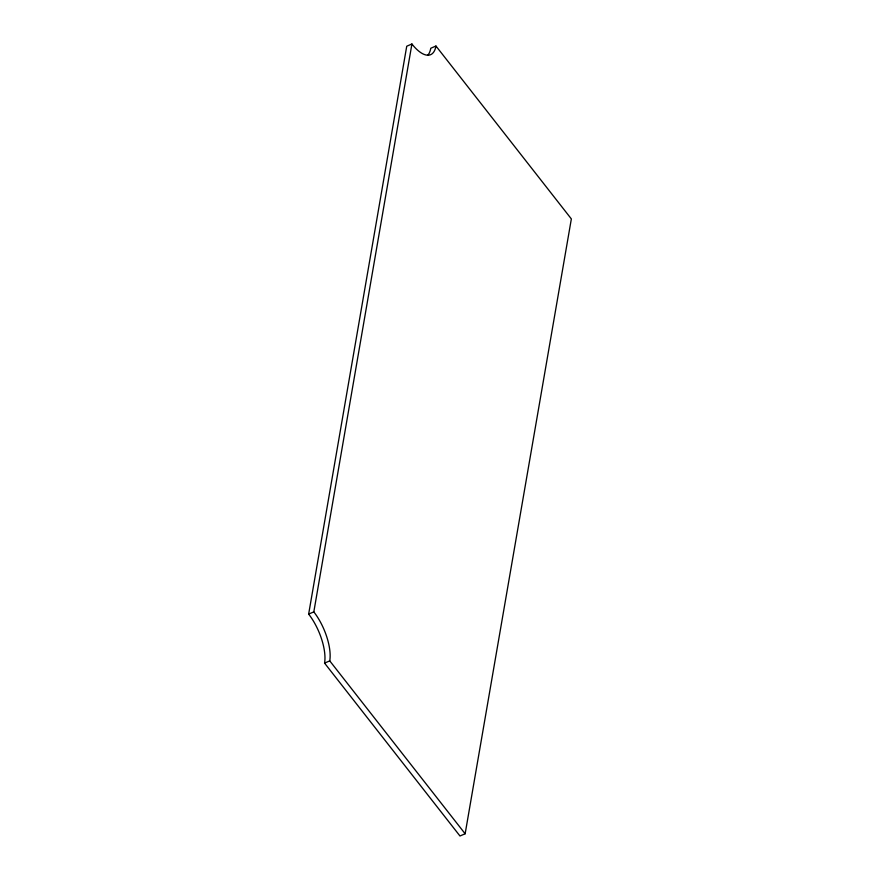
<?xml version="1.0" encoding="UTF-8"?>
<svg xmlns="http://www.w3.org/2000/svg" width="880" height="880" viewBox="0 0 880 880"><rect width="100%" height="100%" fill="white"/><g stroke="black" fill="none" stroke-linecap="round" stroke-linejoin="round"><path stroke-width="1.32" d="M308.649 614.108L406.736 46.222L411.917 44A37.158 15.411 66.8 0 0 435.952 46.024L571.351 218.922L465.146 833.778L459.976 836L324.566 663.113A37.158 15.411 66.8 0 0 308.649 614.108L313.819 611.886L411.917 44M435.952 46.024L430.771 48.246A37.158 15.411 66.8 0 1 427.702 55.297M324.566 663.113L329.747 660.88L465.146 833.778M313.819 611.886A37.158 15.411 66.8 0 1 329.747 660.88"/></g></svg>
